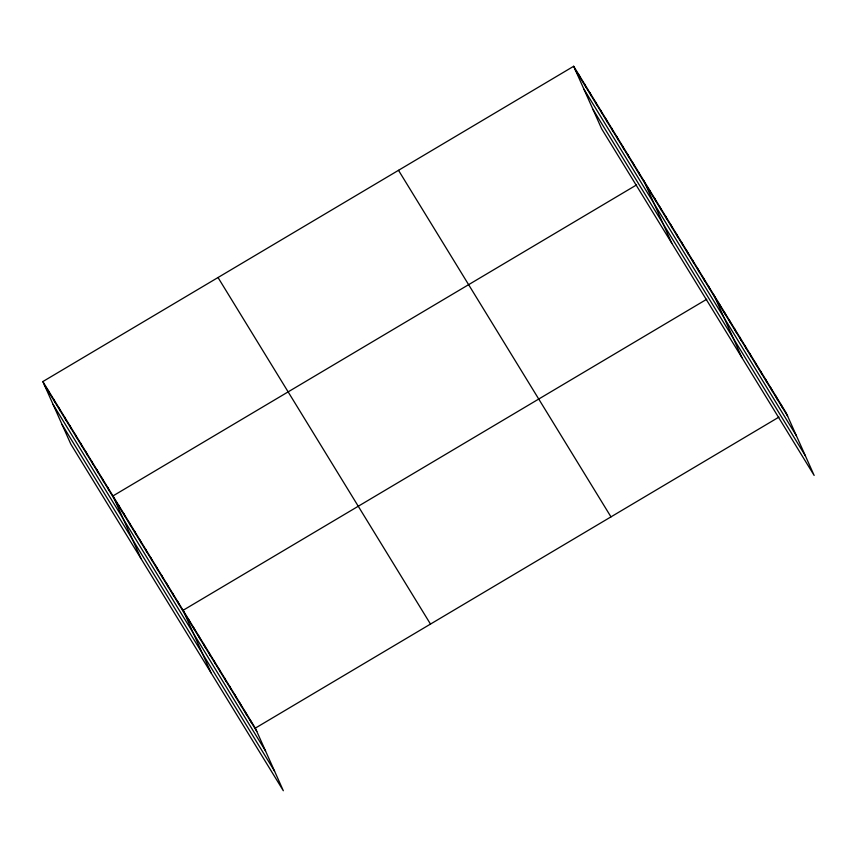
<?xml version="1.0" encoding="UTF-8"?>
<svg xmlns="http://www.w3.org/2000/svg" width="857" height="857" viewBox="0 0 857 857"><rect width="100%" height="100%" fill="white"/><g stroke="black" fill="none" stroke-linecap="round" stroke-linejoin="round"><path stroke-width="1.29" d="M42.85 381.569L255.322 728.129L283.324 790.732L70.852 444.183L42.85 381.569L573.676 66.268L786.148 412.817L814.15 475.431L601.678 128.871L573.676 66.268M636.612 184.887L112.963 495.935L140.976 558.539M706.736 299.254L183.087 610.302L211.09 672.906M255.322 728.129L778.97 417.08M575.154 69.578L787.626 416.138M583.906 89.149L796.378 435.71M592.926 109.31L805.398 455.86M398.505 170.318L610.977 516.878M218.021 277.518L430.493 624.078M44.339 384.889L256.811 731.449M53.091 404.45L265.563 751.011M62.1 424.611L274.572 771.171M780.984 404.408L782.473 407.728M775.821 395.988L777.31 399.308M770.668 387.578L772.146 390.888M765.505 379.158L766.994 382.479M760.341 370.738L761.83 374.059M755.188 362.329L756.667 365.639M750.025 353.909L751.503 357.23M744.862 345.489L746.351 348.81M739.709 337.08L741.187 340.39M734.545 328.66L736.024 331.98M729.382 320.239L730.871 323.56M724.219 311.83L725.708 315.14M719.066 303.41L720.544 306.731M713.902 294.99L741.905 357.605M708.514 286.195L709.992 289.516M703.115 277.4L704.604 280.721M697.727 268.605L699.205 271.915M692.327 259.8L693.816 263.12M686.939 251.005L688.417 254.325M681.54 242.21L683.029 245.53M676.152 233.415L677.63 236.725M670.752 224.62L672.242 227.93M665.364 215.814L666.842 219.135M659.965 207.019L661.454 210.34M654.577 198.224L656.055 201.545M649.178 189.429L650.667 192.739M643.789 180.623L671.792 243.238M638.39 171.829L639.879 175.149M633.002 163.034L634.48 166.354M627.603 154.239L629.092 157.559M622.214 145.444L623.692 148.754M616.815 136.638L618.304 139.959M611.427 127.843L612.905 131.164M606.028 119.048L607.517 122.369M600.639 110.253L602.128 113.563M595.24 101.458L596.729 104.768M589.852 92.652L591.341 95.973M584.463 83.857L585.942 87.178M579.064 75.062L580.553 78.383M250.158 719.709L251.647 723.029M245.006 711.299L246.484 714.609M239.842 702.879L241.331 706.2M234.679 694.459L236.168 697.78M229.526 686.05L231.004 689.36M224.363 677.63L225.852 680.951M219.199 669.21L220.688 672.531M214.046 660.801L215.525 664.111M208.883 652.381L210.372 655.701M203.72 643.961L205.209 647.281M198.567 635.551L200.045 638.861M193.403 627.131L194.882 630.452M188.24 618.711L189.729 622.032M177.688 601.496L179.177 604.817M172.3 592.701L173.778 596.022M166.901 583.906L168.39 587.227M161.512 575.111L162.991 578.432M156.113 566.316L157.602 569.626M150.725 557.511L152.203 560.832M145.326 548.716L146.815 552.037M139.937 539.921L141.416 543.242M134.538 531.126L136.027 534.447M129.15 522.331L130.628 525.641M123.751 513.525L125.24 516.846M118.362 504.73L119.841 508.051M107.575 487.14L109.053 490.45M102.176 478.345L103.665 481.655M96.787 469.54L98.266 472.86M91.388 460.745L92.877 464.065M86 451.95L87.478 455.271M80.601 443.155L82.09 446.465M75.212 434.349L76.691 437.67M69.813 425.554L71.302 428.875M64.425 416.759L65.903 420.08M59.026 407.964L60.515 411.285M53.637 399.169L55.127 402.479M48.238 390.363L49.727 393.684"/></g></svg>
